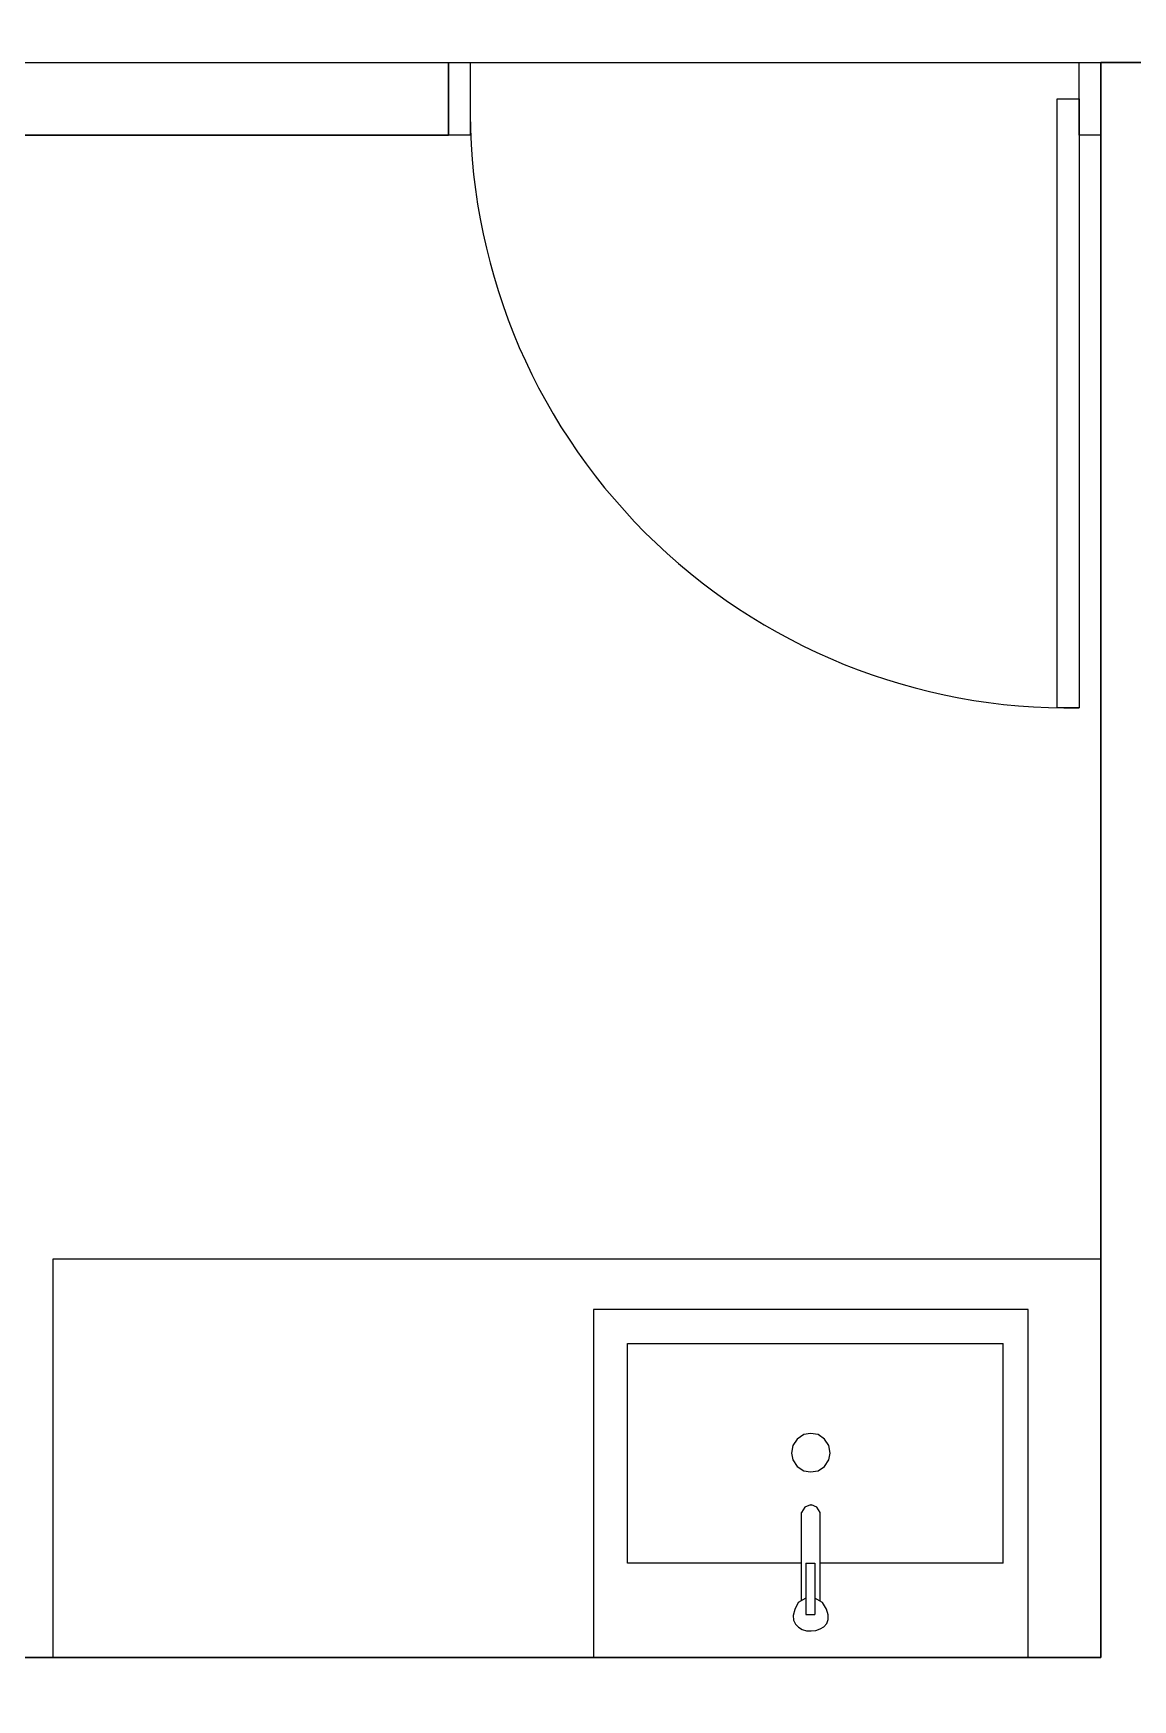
# Model space of a CAD drawing. Header units: centimetres. Extents: x -586 to 10005, y 2072 to 5664.
# Drawn here: x -462.8 to -311.1, y 3466.3 to 3696.2 of the extents above; entities that cross this region are included whole.
import ezdxf

# ---------------------------------------------------------------- set-up
doc = ezdxf.new("R2010")
doc.units = ezdxf.units.CM
doc.header["$MEASUREMENT"] = 0
for name, color, linetype in [('Doors', 4, 'Continuous'), ('Furnitures', 7, 'Continuous'), ('Meeting rooms', 1, 'Continuous'), ('Toilets', 4, 'Continuous'), ('Toilets_Details', 8, 'Continuous'), ('Walls', 6, 'Continuous')]:
    doc.layers.add(name, color=color, linetype=linetype)

msp = doc.modelspace()

# ---------------------------------------------------------------- linework, layer by layer
at = {"layer": 'Doors'}
for points in [[(-405.49, 3682.16), (-405.49, 3692.16), (-402.49, 3692.16), (-402.49, 3682.16)], [(-318.49, 3682.16), (-318.49, 3692.16), (-315.49, 3692.16), (-315.49, 3682.16)], [(-318.49, 3687.16), (-318.49, 3603.16), (-321.49, 3603.16), (-321.49, 3687.16)]]:
    msp.add_lwpolyline(points, close=True, dxfattribs=at)
msp.add_arc((-319.99, 3685.66), 82.51, 178.9584, 271.0416, dxfattribs=at)
at = {"layer": 'Furnitures'}
for points in [[(-460.01, 3472.16), (-460.01, 3527.16), (-315.49, 3527.16), (-315.49, 3472.16)], [(-385.49, 3472.16), (-325.49, 3472.16)]]:
    msp.add_lwpolyline(points, dxfattribs=at)
msp.add_open_spline([(-356.17, 3480.34), (-356.17, 3480.34), (-357.23, 3479.73), (-357.23, 3479.73), (-360.66, 3474.32), (-350.1, 3474.69), (-353.9, 3479.73), (-353.9, 3479.73), (-354.96, 3480.34), (-354.96, 3480.34)], degree=3, knots=[0, 0, 0, 0, 1, 1, 1, 2, 2, 2, 3, 3, 3, 3], dxfattribs=at)
at = {"layer": 'Meeting rooms'}
msp.add_lwpolyline([(-565.49, 3692.15), (222.37, 3692.16), (222.37, 4017.16), (454.51, 4017.16), (454.51, 4557.15), (374.51, 4557.16), (374.51, 4627.16), (-427.99, 4627.16), (-427.99, 4544.66), (-565.49, 4544.66), (-565.49, 3847.16), (-495.91, 3847.17), (-495.91, 3757.17), (-565.49, 3757.16)], close=True, dxfattribs=at)
at = {"layer": 'Toilets'}
msp.add_lwpolyline([(-315.49, 3692.15), (-405.49, 3692.15), (-405.49, 3682.16), (-565.49, 3682.16), (-565.49, 3472.16), (-315.49, 3472.16)], close=True, dxfattribs=at)
at = {"layer": 'Toilets_Details'}
for p, q in [((-385.49, 3520.16), (-385.49, 3472.16)), ((-325.49, 3520.16), (-385.49, 3520.16)), ((-325.49, 3472.16), (-325.49, 3520.16)), ((-380.79, 3485.19), (-380.79, 3515.46)), ((-380.79, 3515.46), (-328.97, 3515.46)), ((-328.97, 3485.19), (-328.97, 3515.46)), ((-357.99, 3501.38), (-358.14, 3500.32)), ((-357.38, 3502.29), (-357.99, 3501.38)), ((-356.47, 3502.9), (-357.38, 3502.29)), ((-355.56, 3503.05), (-356.47, 3502.9)), ((-354.5, 3502.9), (-355.56, 3503.05)), ((-353.59, 3502.29), (-354.5, 3502.9)), ((-352.99, 3501.38), (-353.59, 3502.29)), ((-352.84, 3500.32), (-352.99, 3501.38)), ((-358.14, 3500.32), (-357.99, 3499.41)), ((-357.99, 3499.41), (-357.38, 3498.51)), ((-357.38, 3498.51), (-356.47, 3497.9)), ((-354.5, 3497.9), (-353.59, 3498.51)), ((-353.59, 3498.51), (-352.99, 3499.41)), ((-352.99, 3499.41), (-352.84, 3500.32)), ((-356.47, 3497.9), (-355.56, 3497.75)), ((-355.56, 3497.75), (-354.5, 3497.9)), ((-356.32, 3492.91), (-356.77, 3492.16)), ((-356.77, 3480.04), (-356.77, 3492.16)), ((-355.56, 3493.22), (-356.32, 3492.91)), ((-355.56, 3493.22), (-355.41, 3493.22)), ((-354.65, 3492.91), (-355.41, 3493.22)), ((-354.2, 3492.16), (-354.65, 3492.91)), ((-354.2, 3480.04), (-354.2, 3492.16)), ((-356.77, 3485.19), (-380.79, 3485.19)), ((-356.17, 3485.19), (-356.17, 3478.07)), ((-356.17, 3485.19), (-354.96, 3485.19)), ((-354.96, 3485.19), (-354.96, 3478.07)), ((-328.97, 3485.19), (-354.2, 3485.19)), ((-356.17, 3478.07), (-354.96, 3478.07))]:
    msp.add_line(p, q, dxfattribs=at)
msp.add_lwpolyline([(-385.49, 3472.16), (-325.49, 3472.16)], dxfattribs=at)
msp.add_open_spline([(-356.17, 3480.34), (-356.17, 3480.34), (-357.23, 3479.73), (-357.23, 3479.73), (-360.66, 3474.32), (-350.1, 3474.69), (-353.9, 3479.73), (-353.9, 3479.73), (-354.96, 3480.34), (-354.96, 3480.34)], degree=3, knots=[0, 0, 0, 0, 1, 1, 1, 2, 2, 2, 3, 3, 3, 3], dxfattribs=at)
at = {"layer": 'Walls'}
msp.add_lwpolyline([(-405.49, 3692.15), (-565.87, 3692.15), (-565.91, 3757.17), (-585.91, 3757.17), (-585.49, 3047.15), (-565.49, 3047.15), (-565.73, 3462.16), (224.51, 3462.16), (224.51, 3162.16), (234.51, 3162.16), (234.51, 3472.16), (232.37, 3870.33), (222.37, 3870.33), (223.33, 3692.16), (-305.49, 3692.16), (-315.49, 3692.16), (-315.49, 3472.16), (-565.74, 3472.16), (-565.86, 3682.16), (-405.49, 3682.16)], close=True, dxfattribs=at)

doc.saveas('drawing.dxf')
